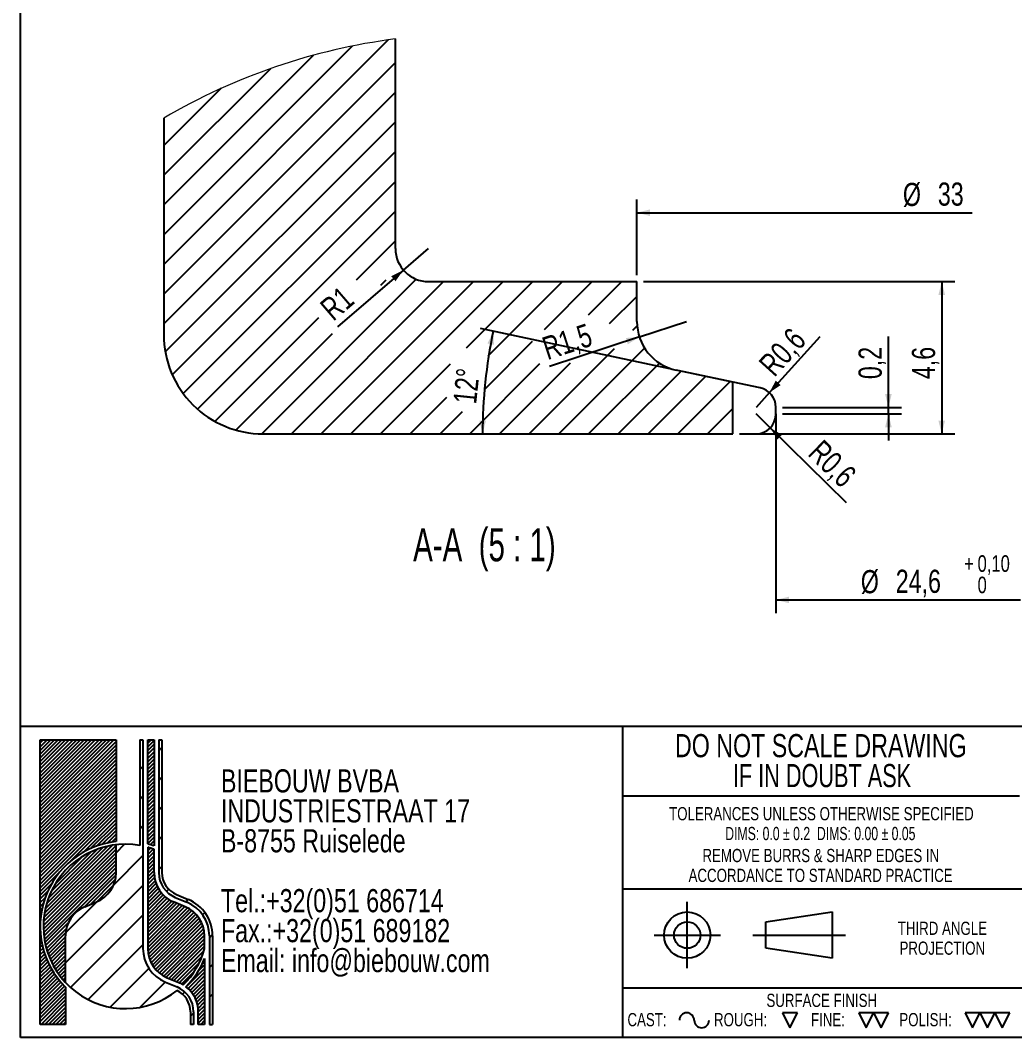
# Model space of a CAD drawing. Header units: millimetres. Extents: x 8 to 412, y 8 to 289.
# Drawn here: x 8 to 158.2, y 8 to 161.7 of the extents above; entities that cross this region are included whole.
import ezdxf

# ---------------------------------------------------------------- set-up
doc = ezdxf.new("R2010")
doc.units = ezdxf.units.MM
for name, color, linetype in [('DIMENSIONS', 2, 'Continuous'), ('HATCH', 3, 'Continuous'), ('TEXT', 2, 'Continuous')]:
    doc.layers.add(name, color=color, linetype=linetype)
doc.layers.add('OUTLINE', color=7, linetype='Continuous', lineweight=25)
doc.styles.add('SLDTEXTSTYLE0', font='TXT', dxfattribs={"width": 0.75})
doc.styles.add('SLDTEXTSTYLE1', font='TXT', dxfattribs={"width": 0.6911764705882353})
doc.styles.add('SLDTEXTSTYLE2', font='TXT', dxfattribs={"width": 0.7})
doc.styles.add('SLDTEXTSTYLE7', font='TXT', dxfattribs={"width": 0.6666666666666666})
doc.dimstyles.new('SLDDIMSTYLE11', dxfattribs={"dimtxt": 3.5, "dimasz": 2, "dimexe": 0, "dimexo": 0.0625, "dimgap": 0.875, "dimtad": 1, "dimlfac": 0.2, "dimrnd": 1e-09, "dimzin": 12, "dimdsep": 46, "dimtxsty": 'SLDTEXTSTYLE0', "dimsah": 1, "dimcen": 0.09, "dimse2": 1, "dimsd2": 1, "dimadec": 0, "dimazin": 3, "dimtfac": 1, "dimtofl": 0, "dimtmove": 0, "dimatfit": 3, "dimfxl": 0, "dimfrac": 2, "dimtolj": 1, "dimtzin": 12, "dimarcsym": 0})
doc.dimstyles.new('SLDDIMSTYLE12', dxfattribs={"dimtxt": 3.5, "dimasz": 2, "dimexe": 0, "dimexo": 0.0625, "dimgap": 0.875, "dimtad": 1, "dimlfac": 0.2, "dimrnd": 1e-09, "dimdsep": 46, "dimtxsty": 'SLDTEXTSTYLE0', "dimsah": 1, "dimcen": 0, "dimadec": 0, "dimazin": 2, "dimtfac": 1, "dimtofl": 0, "dimtmove": 0, "dimatfit": 3, "dimfxl": 0, "dimfrac": 2, "dimtolj": 1, "dimtzin": 12, "dimarcsym": 0})
doc.dimstyles.new('SLDDIMSTYLE13', dxfattribs={"dimtxt": 3.5, "dimasz": 2, "dimexe": 0, "dimexo": 0.0625, "dimgap": 0.875, "dimtad": 1, "dimlfac": 0.2, "dimrnd": 1e-09, "dimzin": 12, "dimdsep": 46, "dimtxsty": 'SLDTEXTSTYLE0', "dimsah": 1, "dimcen": 0, "dimadec": 0, "dimazin": 3, "dimtfac": 1, "dimtofl": 0, "dimtmove": 0, "dimatfit": 3, "dimfxl": 0, "dimfrac": 2, "dimtolj": 1, "dimtzin": 12, "dimarcsym": 0})
doc.dimstyles.new('SLDDIMSTYLE14', dxfattribs={"dimtxt": 3.5, "dimasz": 2, "dimexe": 0, "dimexo": 0.0625, "dimgap": 0.875, "dimtad": 1, "dimdec": 4, "dimlfac": 0.2, "dimzin": 12, "dimdsep": 46, "dimtxsty": 'SLDTEXTSTYLE0', "dimsah": 1, "dimcen": 0.09, "dimazin": 3, "dimtfac": 1, "dimtofl": 0, "dimtmove": 0, "dimatfit": 3, "dimfxl": 0, "dimfrac": 2, "dimtolj": 1, "dimtzin": 12, "dimarcsym": 0})
doc.dimstyles.new('SLDDIMSTYLE15', dxfattribs={"dimtxt": 3.5, "dimasz": 2, "dimexe": 0, "dimexo": 0.0625, "dimgap": 0.875, "dimtad": 1, "dimlfac": 0.2, "dimrnd": 1e-09, "dimdsep": 46, "dimtxsty": 'SLDTEXTSTYLE0', "dimsah": 1, "dimcen": 0.09, "dimadec": 0, "dimazin": 2, "dimtfac": 1, "dimtmove": 0, "dimatfit": 0, "dimfxl": 0, "dimfrac": 2, "dimtolj": 1, "dimtzin": 12, "dimarcsym": 0})
doc.dimstyles.new('SLDDIMSTYLE16', dxfattribs={"dimtxt": 3.5, "dimasz": 2, "dimexe": 0, "dimexo": 0.0625, "dimgap": 0.875, "dimtad": 1, "dimlfac": 0.2, "dimrnd": 1e-09, "dimzin": 12, "dimdsep": 46, "dimtxsty": 'SLDTEXTSTYLE0', "dimsah": 1, "dimcen": 0.09, "dimse2": 1, "dimsd2": 1, "dimadec": 0, "dimazin": 3, "dimtol": 1, "dimtp": 0.1, "dimtfac": 1, "dimtofl": 0, "dimtmove": 0, "dimatfit": 3, "dimfxl": 0, "dimfrac": 2, "dimtolj": 1, "dimarcsym": 0})
doc.dimstyles.new('SLDDIMSTYLE17', dxfattribs={"dimtxt": 3.5, "dimasz": 2, "dimexe": 0, "dimexo": 0.0625, "dimgap": 0.875, "dimtad": 1, "dimlfac": 0.2, "dimrnd": 1e-09, "dimzin": 12, "dimdsep": 46, "dimtxsty": 'SLDTEXTSTYLE0', "dimsah": 1, "dimcen": 0, "dimadec": 0, "dimazin": 3, "dimtfac": 1, "dimtofl": 0, "dimtmove": 0, "dimatfit": 3, "dimfxl": 0, "dimfrac": 2, "dimtolj": 1, "dimtzin": 12, "dimarcsym": 0})
doc.dimstyles.new('SLDDIMSTYLE18', dxfattribs={"dimtxt": 3.5, "dimasz": 2, "dimexe": 0, "dimexo": 0.0625, "dimgap": 0.875, "dimtad": 1, "dimlfac": 0.2, "dimrnd": 1e-09, "dimzin": 12, "dimdsep": 46, "dimtxsty": 'SLDTEXTSTYLE0', "dimsah": 1, "dimcen": 0.09, "dimadec": 0, "dimazin": 3, "dimtfac": 1, "dimtofl": 0, "dimtmove": 0, "dimatfit": 3, "dimfxl": 0, "dimfrac": 2, "dimtolj": 1, "dimtzin": 12, "dimarcsym": 0})
pattern_1 = [(45, (0, 0), (-0.280633003783411, 0.2806330037834111), [])]
pattern_2 = [(45.0000000000001, (0, 0), (-2.245064030267292, 2.245064030267284), [])]

# ---------------------------------------------------------------- blocks, each defined once
blk = doc.blocks.new('SW_NOTE_0')
at = {"layer": 'TEXT', "color": 0, "char_height": 3.5, "attachment_point": 1, "style": 'SLDTEXTSTYLE0'}
for s, insert in [('BIEBOUW BVBA', (0, 4.497652582159624)), ('INDUSTRIESTRAAT 17', (0, -0.02804194829763434)), ('B-8755 Ruiselede', (0, -4.553736478754892)), ('Tel.:+32(0)51 686714', (0, -13.60512553966941)), ('Fax.:+32(0)51 689182', (0, -18.13082007012667)), ('Email: info@biebouw.com', (0, -22.65651460058393))]:
    blk.add_mtext(s, dxfattribs=dict(at, insert=insert))
blk = doc.blocks.new('SW_NOTE_1')
at = {"layer": 'TEXT', "color": 0, "char_height": 2, "attachment_point": 2, "style": 'SLDTEXTSTYLE0'}
for s, insert in [('THIRD ANGLE', (8.34375000000001, 2.5700871898055)), ('PROJECTION', (8.329166397452347, -0.4299128362715322))]:
    blk.add_mtext(s, dxfattribs=dict(at, insert=insert))
blk = doc.blocks.new('SW_NOTE_2')
at = {"layer": 'TEXT', "color": 0, "char_height": 2, "attachment_point": 2, "style": 'SLDTEXTSTYLE0'}
for s, insert in [('REMOVE BURRS & SHARP EDGES IN', (21.78125, 2.570087189805503)), ('ACCORDANCE TO STANDARD PRACTICE', (21.7472258657217, -0.4299128362715288))]:
    blk.add_mtext(s, dxfattribs=dict(at, insert=insert))
blk = doc.blocks.new('SW_NOTE_3')
at = {"layer": 'TEXT', "color": 0, "char_height": 2, "attachment_point": 2}
for s, insert, style in [('TOLERANCES UNLESS OTHERWISE SPECIFIED', (27.09375, 2.570087189805503), 'SLDTEXTSTYLE0'), ('DIMS: 0.0 ± 0.2  DIMS: 0.00 ± 0.05', (26.93194648623468, -0.4299128362715288), 'SLDTEXTSTYLE1')]:
    blk.add_mtext(s, dxfattribs=dict(at, insert=insert, style=style))
blk = doc.blocks.new('SW_NOTE_4')
at = {"layer": 'TEXT', "color": 0, "char_height": 3.5, "attachment_point": 2}
for s, insert, style in [('DO NOT SCALE DRAWING', (28.71093750000001, 4.497652582159624), 'SLDTEXTSTYLE0'), ('IF IN DOUBT ASK', (28.89079850912093, -0.02804194829763434), 'SLDTEXTSTYLE2')]:
    blk.add_mtext(s, dxfattribs=dict(at, insert=insert, style=style))
blk = doc.blocks.new('SW_HATCH_0')
at = {"layer": 'HATCH', "color": 0}
for p, q in [((25.26083029806614, 7.300321012735367), (-8.656885474920273, -26.61739941686392)), ((19.81643028557301, 6.34604599326849), (-8.656885474920273, -22.12726976722479)), ((13.93581740558147, 4.955562762916088), (-8.656885474920273, -17.63714477419853)), ((26.34311094880104, 3.892472013831139), (-8.656885474920273, -31.10752906650305)), ((7.449863478541374, 2.959733828902245), (-8.656885474920273, -13.1470151245594)), ((0, 0), (-8.656885474920273, -8.656885474920273)), ((26.34311094880104, -0.597657635807991), (-8.656885474920273, -35.59765871614218)), ((26.34311094880104, -5.087782628834248), (-8.424082770943642, -39.85498566180468)), ((26.34311094880104, -9.577912278473377), (-7.373131811618805, -43.29415503889322)), ((26.34311094880104, -14.06804192811251), (-5.722800269722939, -46.13395314663649)), ((26.34311094880104, -18.55816692113876), (-3.574620932340622, -48.4759034588933)), ((26.34311094880104, -23.04829657077789), (20.3952605382348, -28.99614799640494)), ((29.50089052319527, -28.87077163904905), (6.150379776954651, -52.22128238528967)), ((24.89182074556312, -28.98971601574048), (24.07219980126317, -29.80933680635482)), ((33.63926894962788, -29.22252286225557), (10.63927076756954, -52.22252104431391)), ((38.12939859926701, -29.22252286225557), (15.12940041720867, -52.22252104431391)), ((42.61952824890614, -29.22252286225557), (19.6195300668478, -52.22252104431391)), ((47.10965789854527, -29.22252286225557), (37.04636761254812, -39.28581314825272)), ((51.59978754818439, -29.22252286225557), (40.33289821725912, -40.4894076309613)), ((56.08990788459778, -29.22252286225557), (48.82530254618543, -36.48712820066792)), ((60.58003753423691, -29.22252286225557), (55.49900386964886, -34.30355652684362)), ((62.84311413764954, -31.44957590848207), (58.67266101982971, -35.6200290263019)), ((14.71773492236361, -34.67367458120331), (-0.9427778422832489, -50.33419001847506)), ((62.87176162004471, -35.91104876250029), (62.16665833902299, -36.6161524461092)), ((16.79256155968498, -37.08897368294167), (2.233078703284264, -51.64845380932093)), ((47.03628348004402, -38.27614726680933), (39.80553943167111, -45.50689131518224)), ((59.42994131320592, -39.35287103448773), (46.56029865145683, -52.22252104431391)), ((64.00580517947674, -39.26714416593313), (51.05042830109596, -52.22252104431391)), ((34.61723343557044, -41.71494732523038), (24.10965971648693, -52.22252104431391)), ((48.14322914128228, -41.65933125521019), (37.58003935217857, -52.22252104431391)), ((52.75625091122492, -41.53643913490669), (42.0701690018177, -52.22252104431391)), ((66.23327732086182, -41.52979236096144), (55.54054863750935, -52.22252104431391)), ((69.50722075998783, -42.74597857147455), (60.03067828714848, -52.22252104431391)), ((73.21024779230356, -43.53308584541082), (64.5208079367876, -52.22252104431391)), ((76.91327016800642, -44.32018380612135), (69.01093758642673, -52.22252104431391)), ((34.08987492471289, -46.73242839556549), (28.59978005290031, -52.22252104431391)), ((36.41496368698333, -48.89746705987002), (33.08990970253944, -52.22252104431391)), ((77.34311278909445, -48.38047083467245), (73.50106257945299, -52.22252104431391))]:
    blk.add_line(p, q, dxfattribs=at)
blk = doc.blocks.new('_D_35')
at = {"layer": 'DIMENSIONS'}
for p, q in [((101.1704469213645, 123.2469483988752), (101.1704469213645, 134.661195473035)), ((101.1704469213645, 132.661195473035), (151.8156218930718, 132.6611954730351))]:
    blk.add_line(p, q, dxfattribs=at)
blk.add_solid([(101.1704469213645, 132.661195473035), (103.1704469213645, 132.161195473035), (103.1704469213645, 133.161195473035)], dxfattribs=at)
at = {"layer": 'DIMENSIONS', "char_height": 3.5, "attachment_point": 1, "style": 'SLDTEXTSTYLE0'}
for s, insert in [('%%c', (141.3649616419908, 137.172932562237)), ('33', (146.6433990403649, 137.2264047388968))]:
    blk.add_mtext(s, dxfattribs=dict(at, insert=insert))
blk = doc.blocks.new('_D_36')
at = {"layer": 'DIMENSIONS'}
for q in [(128.8670982845097, 113.9711008390206), (119.1704469213646, 103.2469483988753)]:
    blk.add_line((121.1824847214295, 105.472190833108), q, dxfattribs=at)
blk.add_solid([(121.1824847214295, 105.472190833108), (122.8947169938449, 106.620346155919), (122.1529695157674, 107.2910254226073)], dxfattribs=at)
at = {"layer": 'DIMENSIONS', "insert": (119.3565394086141, 110.0334109477886), "char_height": 3.5, "attachment_point": 1, "rotation": 47.8804874018237, "style": 'SLDTEXTSTYLE0'}
blk.add_mtext('R0,6', dxfattribs=at)
blk = doc.blocks.new('_D_37')
at = {"layer": 'DIMENSIONS'}
for q in [(119.1704469213646, 102.2469483988753), (132.8076007235265, 88.8941320081697)]:
    blk.add_line((121.3139962761674, 100.1480924811133), q, dxfattribs=at)
blk.add_solid([(121.3139962761674, 100.1480924811133), (122.3932198597423, 98.3915969768049), (123.0928384989963, 99.10611342840583)], dxfattribs=at)
at = {"layer": 'DIMENSIONS', "insert": (129.2857460500907, 98.589246909439), "char_height": 3.5, "attachment_point": 1, "rotation": 315.60358462278697, "style": 'SLDTEXTSTYLE0'}
blk.add_mtext('R0,6', dxfattribs=at)
blk = doc.blocks.new('_D_38')
at = {"layer": 'DIMENSIONS'}
for q in [(108.6704469213645, 116.2133685424932), (87.95378920219568, 109.4350749420817)]:
    blk.add_line((101.5422952076826, 113.8811050182035), q, dxfattribs=at)
blk.add_solid([(101.5422952076826, 113.8811050182035), (99.48597051574804, 113.7343781926383), (99.79693898565334, 112.7839579641474)], dxfattribs=at)
at = {"layer": 'DIMENSIONS', "insert": (86.56162839883834, 113.6899686592035), "char_height": 3.5, "attachment_point": 1, "rotation": 18.117604669910214, "style": 'SLDTEXTSTYLE0'}
blk.add_mtext('R1,5', dxfattribs=at)
blk = doc.blocks.new('_D_39')
at = {"layer": 'DIMENSIONS'}
blk.add_line((106.1329616394976, 109.0851732278074), (77.51130470355731, 115.1688942154095), dxfattribs=at)
blk.add_arc((152.4181703935138, 99.24694839887502), 74.5803296289448, 168.0000000000006, 180, dxfattribs=at)
for points in [[(79.46759990502493, 114.753070833774), (78.58761416631813, 112.8887679882919), (79.56846088639287, 112.6939867989572)], [(77.83784076456901, 99.24694839887502), (78.36460533471633, 101.2400663300666), (77.36469518237352, 101.2534710770546)]]:
    blk.add_solid(points, dxfattribs=at)
at = {"layer": 'DIMENSIONS', "insert": (73.39149634158561, 104.0141559629363), "char_height": 3.5, "attachment_point": 1, "rotation": 84.00000000000088, "style": 'SLDTEXTSTYLE0'}
blk.add_mtext('12°', dxfattribs=at)
blk = doc.blocks.new('_D_40')
at = {"layer": 'DIMENSIONS'}
for p, q in [((139.1750810211936, 103.2469483988758), (139.1750810211936, 113.979587216154)), ((123.1704469213646, 103.2469483988753), (141.1750810211936, 103.2469483988758)), ((139.1750810211936, 102.2469483988758), (139.1750810211936, 103.2469483988758)), ((123.1704469213646, 102.2469483988753), (141.1750810211936, 102.2469483988758)), ((139.1750810211936, 102.2469483988758), (139.1750810211936, 98.24694839887577))]:
    blk.add_line(p, q, dxfattribs=at)
for points in [[(139.1750810211936, 103.2469483988758), (139.6750810211936, 105.2469483988758), (138.6750810211936, 105.2469483988758)], [(139.1750810211936, 102.2469483988758), (138.6750810211937, 100.2469483988758), (139.6750810211937, 100.2469483988758)]]:
    blk.add_solid(points, dxfattribs=at)
at = {"layer": 'DIMENSIONS', "insert": (134.6633441066147, 107.5143095815928), "char_height": 3.5, "attachment_point": 1, "rotation": 90.00000000000159, "style": 'SLDTEXTSTYLE0'}
blk.add_mtext('0,2', dxfattribs=at)
blk = doc.blocks.new('_D_41')
at = {"layer": 'DIMENSIONS'}
for p, q in [((122.1704469213589, 102.2469483988731), (122.170446921359, 72.14842958430626)), ((122.170446921359, 74.14842958430626), (159.1106632964475, 74.1484295843064))]:
    blk.add_line(p, q, dxfattribs=at)
blk.add_solid([(122.170446921359, 74.14842958430626), (124.170446921359, 73.64842958430627), (124.170446921359, 74.64842958430627)], dxfattribs=at)
at = {"layer": 'DIMENSIONS', "attachment_point": 1, "style": 'SLDTEXTSTYLE0'}
for s, insert, char_height in [('+', (150.6245507167442, 80.89679330028082), 2.5), ('0,10', (152.6453847305639, 80.89679330028083), 2.5), ('%%c', (135.0016685442789, 78.66016667350826), 3.5), ('24,6', (140.2801059426529, 78.71363885016812), 3.5), ('0', (152.6453847305639, 77.6641544830003), 2.5)]:
    blk.add_mtext(s, dxfattribs=dict(at, insert=insert, char_height=char_height))
blk = doc.blocks.new('_D_42')
at = {"layer": 'DIMENSIONS'}
for q in [(69.67044692135882, 127.2469483988729), (55.91932775478808, 115.4342547580556)]:
    blk.add_line((65.87771228220618, 123.9888563257461), q, dxfattribs=at)
blk.add_solid([(65.87771228220618, 123.9888563257461), (64.03480921923244, 123.0648929604107), (64.68642763385779, 122.3063460325801)], dxfattribs=at)
at = {"layer": 'DIMENSIONS', "insert": (53.00723160657043, 118.8242166394239), "char_height": 3.5, "attachment_point": 1, "rotation": 40.66373482630261, "style": 'SLDTEXTSTYLE0'}
blk.add_mtext('R1', dxfattribs=at)
blk = doc.blocks.new('_D_43')
at = {"layer": 'DIMENSIONS'}
for p, q in [((102.1704469213588, 122.246948398873), (149.2303503248635, 122.2469483988732)), ((147.2303503248635, 122.2469483988732), (147.2303503248636, 99.2469483988732)), ((116.6704469213589, 99.24694839887309), (149.2303503248636, 99.24694839887322))]:
    blk.add_line(p, q, dxfattribs=at)
for points in [[(147.2303503248635, 122.2469483988732), (146.7303503248635, 120.2469483988732), (147.7303503248635, 120.2469483988732)], [(147.2303503248636, 99.2469483988732), (147.7303503248636, 101.2469483988732), (146.7303503248636, 101.2469483988732)]]:
    blk.add_solid(points, dxfattribs=at)
at = {"layer": 'DIMENSIONS', "insert": (142.7186134102846, 107.5143095815927), "char_height": 3.5, "attachment_point": 1, "rotation": 90.00000000000061, "style": 'SLDTEXTSTYLE0'}
blk.add_mtext('4,6', dxfattribs=at)

msp = doc.modelspace()

# ---------------------------------------------------------------- hatches: boundary and pattern name
at = {"layer": 'HATCH'}
h = msp.add_hatch(dxfattribs=at)
h.set_pattern_fill('ANSI31', color=256, scale=0.125, style=0)
h.set_pattern_definition(pattern_1)
edge = h.paths.add_edge_path(flags=0)
edge.add_arc((23.89999999999992, 24.81111111111201), 12.89999999999979, 96.37937020844248, 180, ccw=False)
edge.add_line((22.46666666666652, 37.63123418211034), (22.46666666666652, 53.00000000000038))
edge.add_line((22.46666666666652, 53.00000000000038), (11.0000000000003, 53.0000000000009))
edge.add_line((11.0000000000003, 53.0000000000009), (11.0000000000003, 24.81111111111201))
h = msp.add_hatch(dxfattribs=at)
h.set_pattern_fill('LINE', color=256, angle=45.0000000000001, style=0)
h.set_pattern_definition(pattern_2)
edge = h.paths.add_edge_path(flags=0)
edge.add_line((26.04999999999968, 52.99999999999972), (26.04999999999968, 37.04586100386575))
edge.add_arc((23.89999999999992, 24.81111111111201), 12.42222222222082, 80.03323369975531, 96.62580956481882)
edge.add_line((22.46666666666759, 37.15036394480524), (22.46666666666759, 32.93333333333308))
edge.add_arc((17.6888888888896, 32.93333333333337), 4.77777777777799, 292.6198649480404, 359.9999999999966, ccw=False)
edge.add_line((19.52649572649652, 28.52307692307676), (17.76239316239375, 27.7880341880342))
edge.add_arc((19.60000000000017, 23.37777777777772), 4.777777777777617, 112.6198649480355, 180)
edge.add_line((14.82222222222262, 23.37777777777772), (14.82222222222262, 16.3313967553349))
edge.add_arc((23.89999999999992, 24.81111111111201), 12.42222222222082, 223.049079800242, 308.804006026696)
edge.add_arc((30.11111111111173, 11.91111111111045), 3.583333333333259, -9.094947017729282e-13, 63.95466943930148, ccw=False)
edge.add_line((33.69444444444499, 11.91111111111044), (33.69444444444499, 9.999999999999694))
edge.add_line((33.69444444444499, 9.999999999999694), (34.17222222222257, 9.999999999999694))
edge.add_line((34.17222222222257, 9.999999999999694), (34.17222222222257, 11.91111111111044))
edge.add_arc((30.11111111111173, 11.91111111111045), 4.061111111110832, 8.142219984546603e-13, 67.38013505196902)
edge.add_line((31.67307692307687, 15.65982905982837), (29.90897435897422, 16.39487179487114))
edge.add_arc((32.02222222222206, 21.46666666666652), 5.494444444445089, 179.9999999999946, 247.38013505196182, ccw=False)
edge.add_line((26.52777777777679, 21.46666666666697), (26.52777777777679, 52.99999999999972))
edge.add_line((26.52777777777679, 52.99999999999972), (26.04999999999968, 52.99999999999972))
h = msp.add_hatch(dxfattribs=at)
h.set_pattern_fill('ANSI31', color=256, scale=0.125, style=0)
h.set_pattern_definition(pattern_1)
edge = h.paths.add_edge_path(flags=0)
edge.add_arc((23.89999999999992, 24.81111111111201), 12.89999999999925, 70.52877936550652, 74.97388624088018, ccw=False)
edge.add_line((28.20000000000011, 36.97334774751981), (28.20000000000011, 53.00000000000038))
edge.add_line((28.20000000000011, 53.00000000000038), (27.24444444444407, 53.00000000000038))
edge.add_line((27.24444444444407, 53.00000000000038), (27.24444444444407, 37.27003126327632))
h = msp.add_hatch(dxfattribs=at)
h.set_pattern_fill('LINE', color=256, angle=45.0000000000001, style=0)
h.set_pattern_definition(pattern_2)
edge = h.paths.add_edge_path(flags=0)
edge.add_line((37.03888888888829, 10.00000000000023), (37.03888888888829, 23.37777777777772))
edge.add_arc((31.06666666666602, 23.37777777777772), 5.972222222222335, 0, 67.38013505196155)
edge.add_line((33.36367521367445, 28.89059829059848), (31.59957264957225, 29.62564102564125))
edge.add_arc((32.97777777777722, 32.93333333333326), 3.583333333332774, 180.0000000000091, 247.38013505196, ccw=False)
edge.add_line((29.39444444444467, 32.93333333333269), (29.39444444444467, 52.99999999999894))
edge.add_line((29.39444444444467, 52.99999999999894), (28.9166666666667, 52.99999999999894))
edge.add_line((28.9166666666667, 52.99999999999894), (28.9166666666667, 32.93333333333269))
edge.add_arc((32.97777777777722, 32.93333333333326), 4.061111111110744, 180.0000000000088, 247.3801350519551)
edge.add_line((31.41581196581111, 29.18461538461559), (33.17991452991376, 28.44957264957282))
edge.add_arc((31.06666666666602, 23.37777777777772), 5.494444444444536, -7.958078640513122e-13, 67.3801350519609, ccw=False)
edge.add_line((36.56111111111049, 23.37777777777772), (36.56111111111049, 10.00000000000023))
edge.add_line((36.56111111111049, 10.00000000000023), (37.03888888888829, 10.00000000000023))
h = msp.add_hatch(dxfattribs=at)
h.set_pattern_fill('ANSI31', color=256, scale=0.125, style=0)
h.set_pattern_definition(pattern_1)
edge = h.paths.add_edge_path(flags=0)
edge.add_line((22.46666666666759, 32.93333333333308), (22.46666666666759, 37.15036394480524))
edge.add_arc((23.89999999999992, 24.81111111111201), 12.42222222222082, 96.62580956481882, 223.049079800242)
edge.add_line((14.82222222222262, 16.3313967553349), (14.82222222222262, 23.37777777777772))
edge.add_arc((19.60000000000017, 23.37777777777772), 4.777777777777617, 112.61986494803469, 180, ccw=False)
edge.add_line((17.76239316239375, 27.7880341880342), (19.52649572649652, 28.52307692307676))
edge.add_arc((17.6888888888896, 32.93333333333337), 4.77777777777799, 292.6198649480412, 359.9999999999974)
h = msp.add_hatch(dxfattribs=at)
h.set_pattern_fill('ANSI31', color=256, scale=0.125, style=0)
h.set_pattern_definition(pattern_1)
edge = h.paths.add_edge_path(flags=0)
edge.add_line((28.20000000000011, 32.93333333333326), (28.20000000000011, 36.46536376575504))
edge.add_arc((23.89999999999992, 24.81111111111201), 12.42222222222142, 69.74775325781034, 74.38150172435162)
edge.add_line((27.24444444444407, 36.77465140219116), (27.24444444444407, 21.46666666666697))
edge.add_arc((32.02222222222206, 21.46666666666652), 4.777777777777787, 179.9999999999947, 247.3801350519655)
edge.add_line((30.18461538461569, 17.05641025641013), (31.94871794871878, 16.32136752136736))
edge.add_arc((30.11111111111173, 11.91111111111045), 4.77777777777832, 58.20753195097649, 67.38013505195869, ccw=False)
edge.add_arc((23.89999999999992, 24.81111111111201), 12.42222222222245, 314.6385798455307, 344.0576313943708)
edge.add_line((35.84444444444446, 21.39909530636341), (35.84444444444446, 23.37777777777772))
edge.add_arc((31.06666666666602, 23.37777777777772), 4.777777777778299, 0, 67.3801350519547)
edge.add_line((32.90427350427338, 27.78803418803433), (31.14017094017074, 28.52307692307666))
edge.add_arc((32.97777777777722, 32.93333333333326), 4.777777777777462, 180, 247.3801350519644, ccw=False)
h = msp.add_hatch(dxfattribs=at)
h.set_pattern_fill('ANSI31', color=256, scale=0.125, style=0)
h.set_pattern_definition(pattern_1)
edge = h.paths.add_edge_path(flags=0)
edge.add_arc((23.89999999999992, 24.81111111111201), 12.89999999999979, 180, 225.2750868450694, ccw=False)
edge.add_line((11.0000000000003, 24.81111111111201), (11.0000000000003, 10.00000000000074))
edge.add_line((11.0000000000003, 10.00000000000074), (14.82222222222262, 10.00000000000023))
edge.add_line((14.82222222222262, 10.00000000000023), (14.82222222222262, 15.64574419989162))
h = msp.add_hatch(dxfattribs=at)
h.set_pattern_fill('ANSI31', color=256, scale=0.125, style=0)
h.set_pattern_definition(pattern_1)
edge = h.paths.add_edge_path(flags=0)
edge.add_arc((23.89999999999992, 24.81111111111201), 12.90000000000028, 315.0375474160769, 337.80839343372287, ccw=False)
edge.add_arc((30.11111111111173, 11.91111111111045), 4.777777777777994, -7.958078640513122e-13, 52.378744813339324, ccw=False)
edge.add_line((34.88888888888971, 11.91111111111044), (34.88888888888971, 9.999999999999691))
edge.add_line((34.88888888888971, 9.999999999999691), (35.84444444444446, 10.00000000000023))
edge.add_line((35.84444444444446, 10.00000000000023), (35.84444444444446, 19.93871468701114))

# ---------------------------------------------------------------- linework, layer by layer
at = {"color": 7, "linetype": 'Continuous', "lineweight": 18}
msp.add_arc((76.5176514328109, 67.1132242160012), 92.57044843409358, 97.35290554299799, 120.4024622774571, dxfattribs=at)
at = {"layer": 'OUTLINE'}
for p, q in [((8.000000000000007, 8.000000000000007), (8.000000000000007, 289)), ((64.67044417954452, 127.2469481271399), (64.67044417954452, 158.9224372808529)), ((29.6704477558232, 146.9544881772889), (29.6704477558232, 114.2469515842093)), ((69.67044499910838, 122.246947307576), (101.170447368393, 122.246947307576)), ((101.1704469213588, 116.213368542491), (101.1704469213588, 122.2469483988731)), ((101.170447368393, 116.2133646947039), (101.170447368393, 122.246947307576)), ((115.6704460198379, 107.0579143059147), (107.1111072713829, 108.8772622686518)), ((119.7941819938121, 106.1813912010745), (107.1111092402257, 108.8772615369875)), ((115.6704460198379, 99.24694912551769), (115.6704460198379, 107.0579143059147)), ((122.1704469213589, 102.2469483988731), (122.1704469213589, 103.2469483988731)), ((44.67045021451479, 99.24694912551769), (115.6704460198379, 99.24694912551769)), ((412, 55.00000000000016), (8.000000000000007, 55.00000000000016)), ((99.00000000000026, 55.00000000000016), (99.00000000000026, 8.000000000000451)), ((11.0000000000003, 52.99999999999986), (22.46666666666652, 53.00000000000038)), ((11.0000000000003, 10.00000000000075), (11.0000000000003, 52.99999999999986)), ((22.46666666666652, 53.00000000000038), (22.46666666666652, 37.63123418211034)), ((26.04999999999968, 52.99999999999972), (26.52777777777679, 52.99999999999972)), ((26.04999999999968, 52.99999999999972), (26.04999999999968, 37.04586100386575)), ((26.52777777777679, 52.99999999999972), (26.52777777777679, 21.46666666666697)), ((27.24444444444407, 53.00000000000038), (28.20000000000011, 53.00000000000038)), ((27.24444444444407, 37.27003126327632), (27.24444444444407, 53.00000000000038)), ((28.20000000000011, 53.00000000000038), (28.20000000000011, 36.97334774751981)), ((28.9166666666667, 52.99999999999894), (29.39444444444467, 52.99999999999894)), ((28.9166666666667, 52.99999999999894), (28.9166666666667, 32.93333333333268)), ((29.39444444444467, 52.99999999999894), (29.39444444444467, 32.93333333333268)), ((158.9999999999999, 44.50000000000021), (99.00000000000026, 44.50000000000021)), ((22.46666666666759, 32.93333333333308), (22.46666666666759, 37.15036394480524)), ((27.24444444444407, 36.77465140219116), (27.24444444444407, 21.46666666666697)), ((28.20000000000011, 32.93333333333326), (28.20000000000011, 36.46536376575504)), ((31.59957264957225, 29.62564102564125), (33.36367521367445, 28.89059829059848)), ((99.00000000000026, 30.49999999999997), (412, 30.49999999999997)), ((17.76239316239375, 27.7880341880342), (19.52649572649652, 28.52307692307676)), ((32.90427350427338, 27.78803418803433), (31.14017094017074, 28.52307692307665)), ((31.41581196581111, 29.18461538461559), (33.17991452991376, 28.44957264957282)), ((108.7756903829634, 18.50000000000041), (108.7756903829634, 28.50000000000019)), ((120.6745526674716, 25.50000000000008), (130.6745526674718, 27.00000000000014)), ((130.6745526674718, 27.00000000000014), (130.6745526674718, 20.00000000000002)), ((120.6745526674716, 21.50000000000007), (120.6745526674716, 25.50000000000008)), ((14.82222222222262, 16.3313967553349), (14.82222222222262, 23.37777777777772)), ((35.84444444444446, 21.39909530636341), (35.84444444444446, 23.37777777777772)), ((36.56111111111049, 23.37777777777772), (36.56111111111049, 10.00000000000023)), ((37.03888888888829, 23.37777777777772), (37.03888888888829, 10.00000000000023)), ((103.775690382963, 23.5000000000003), (113.7756903829633, 23.5000000000003)), ((118.6745526674713, 23.5000000000003), (132.6745526674716, 23.5000000000003)), ((130.6745526674718, 20.00000000000002), (120.6745526674716, 21.50000000000007)), ((35.84444444444446, 19.93871468701114), (35.84444444444446, 10.00000000000023)), ((30.18461538461569, 17.05641025641013), (31.94871794871878, 16.32136752136736)), ((14.82222222222262, 15.64574419989162), (14.82222222222262, 10.00000000000023)), ((29.90897435897422, 16.39487179487114), (31.67307692307687, 15.65982905982838)), ((311.9999999999999, 15.50000000000029), (99.00000000000026, 15.50000000000029)), ((33.69444444444499, 11.91111111111045), (33.69444444444499, 9.999999999999693)), ((34.17222222222257, 11.91111111111045), (34.17222222222257, 9.999999999999693)), ((34.88888888888971, 9.999999999999693), (34.88888888888971, 11.91111111111045)), ((125.4186458063629, 11.75000000000015), (123.1686458063633, 11.75000000000015)), ((123.1686458063633, 11.75000000000015), (124.2936458063638, 9.500000000000064)), ((124.2936458063638, 9.500000000000064), (125.4186458063629, 11.75000000000015)), ((136.9316093288405, 11.75000000000015), (134.6816093288408, 11.75000000000015)), ((134.6816093288408, 11.75000000000015), (135.8066093288413, 9.500000000000064)), ((135.8066093288413, 9.500000000000064), (136.9316093288405, 11.75000000000015)), ((139.181609328841, 11.75000000000015), (136.9316093288405, 11.75000000000015)), ((136.9316093288405, 11.75000000000015), (138.0566093288409, 9.500000000000064)), ((138.0566093288409, 9.500000000000064), (139.181609328841, 11.75000000000015)), ((152.9999999999996, 11.75000000000015), (150.75, 11.75000000000015)), ((150.75, 11.75000000000015), (151.875, 9.500000000000064)), ((151.875, 9.500000000000064), (152.9999999999996, 11.75000000000015)), ((155.2499999999997, 11.75000000000015), (152.9999999999996, 11.75000000000015)), ((152.9999999999996, 11.75000000000015), (154.1249999999997, 9.500000000000064)), ((154.1249999999997, 9.500000000000064), (155.2499999999997, 11.75000000000015)), ((157.4999999999998, 11.75000000000015), (155.2499999999997, 11.75000000000015)), ((155.2499999999997, 11.75000000000015), (156.3749999999998, 9.500000000000064)), ((156.3749999999998, 9.500000000000064), (157.4999999999998, 11.75000000000015)), ((14.82222222222262, 10.00000000000023), (11.0000000000003, 10.00000000000075)), ((34.17222222222257, 9.999999999999693), (33.69444444444499, 9.999999999999693)), ((35.84444444444446, 10.00000000000023), (34.88888888888971, 9.999999999999693)), ((36.56111111111049, 10.00000000000023), (37.03888888888829, 10.00000000000023)), ((412, 8.000000000000007), (8.000000000000007, 8.000000000000007))]:
    msp.add_line(p, q, dxfattribs=at)
for radius in [3.500000000000284, 1.999999999999787]:
    msp.add_circle((108.7756903829634, 23.5000000000003), radius, dxfattribs=at)
for centre, radius, start, end in [((69.670448964953, 127.2469520929845), 5.00000478541008, 180.0000454451894, 269.9999545548126), ((108.6704469213588, 116.213368542491), 7.5, 180.0000000000009, 258.0000000000014), ((108.6704587733175, 116.2133779961733), 7.500011404936259, 180.0001016155873, 257.9999105776646), ((44.67043031472759, 114.2469316844221), 14.99998255891759, 179.9999239883236, 270.0000760116772), ((119.1704469213589, 103.2469483988731), 3.00000000000001, 5.428146656364402e-13, 78.00000000000044), ((119.1704469213589, 102.2469483988731), 3.000000000000014, 270.0000000000011, 0), ((23.89999999999992, 24.81111111111201), 12.90000000000003, 96.37937020844332, 225.2750868450703), ((23.89999999999992, 24.81111111111201), 12.42222222222082, 80.03323369975531, 308.804006026696), ((23.89999999999992, 24.81111111111201), 12.8999999999993, 70.5287793655073, 74.97388624088094), ((23.89999999999992, 24.81111111111201), 12.42222222222159, 69.74775325781034, 74.38150172435162), ((17.6888888888896, 32.93333333333337), 4.777777777777992, 292.6198649480412, 359.9999999999974), ((32.97777777777722, 32.93333333333326), 4.777777777777822, 180, 247.3801350519653), ((32.97777777777722, 32.93333333333326), 4.06111111111097, 180.000000000009, 247.3801350519551), ((32.97777777777722, 32.93333333333326), 3.583333333333, 180.00000000001, 247.3801350519609), ((19.60000000000017, 23.37777777777772), 4.777777777777685, 112.6198649480355, 180), ((31.06666666666602, 23.37777777777772), 4.777777777778436, 0, 67.38013505195467), ((31.06666666666602, 23.37777777777772), 5.494444444444606, 0, 67.38013505196169), ((31.06666666666602, 23.37777777777772), 5.972222222222404, 0, 67.38013505196155), ((32.02222222222206, 21.46666666666652), 5.494444444445271, 179.9999999999954, 247.3801350519627), ((32.02222222222206, 21.46666666666652), 4.777777777777992, 179.9999999999947, 247.3801350519655), ((23.89999999999992, 24.81111111111201), 12.4222222222225, 314.6385798455306, 344.0576313943708), ((23.89999999999992, 24.81111111111201), 12.9000000000005, 315.0375474160778, 337.8083934337237), ((30.11111111111173, 11.91111111111045), 4.061111111110836, 0, 67.38013505196827), ((30.11111111111173, 11.91111111111045), 4.777777777778329, 58.20753195097727, 67.38013505195956), ((30.11111111111173, 11.91111111111045), 4.77777777777801, 0, 52.37874481334014), ((30.11111111111173, 11.91111111111045), 3.583333333333261, 0, 63.95466943930235), ((108.7083627971968, 10.62500000000011), 1.125000000000043, 0, 180), ((110.9583627971965, 10.62500000000011), 1.125000000000043, 180, 0)]:
    msp.add_arc(centre, radius, start, end, dxfattribs=at)

# ---------------------------------------------------------------- block references
at = {"layer": 'HATCH'}
msp.add_blockref('SW_HATCH_0', (38.32733323074347, 151.4694701698316), dxfattribs=at)
at = {"layer": 'TEXT'}
for name, p in [('SW_NOTE_4', (100.2468611209744, 49.38226448464808)), ('SW_NOTE_0', (38.31160759143351, 44.05647200903429)), ('SW_NOTE_3', (101.9558864741677, 40.27512196689548)), ('SW_NOTE_2', (107.1794997065419, 33.953693395467)), ('SW_NOTE_1', (138.9888554330497, 22.95369339546699))]:
    msp.add_blockref(name, p, dxfattribs=at)

# ---------------------------------------------------------------- texts
for s, insert, char_height, attachment_point, style in [('A-A  (5 : 1)', (78.13094341332439, 84.99034478129443), 5, 2, 'SLDTEXTSTYLE7'), ('SURFACE FINISH', (129.1010282843464, 14.63616514665305), 2, 2, 'SLDTEXTSTYLE0'), ('CAST:', (99.74144781569869, 11.71938222873775), 2, 1, 'SLDTEXTSTYLE0'), ('ROUGH:', (112.8177506495297, 11.71938222873775), 2, 1, 'SLDTEXTSTYLE0'), ('FINE:', (127.472204460089, 11.71938222873775), 2, 1, 'SLDTEXTSTYLE0'), ('POLISH:', (140.8244601770985, 11.71938222873775), 2, 1, 'SLDTEXTSTYLE0')]:
    msp.add_mtext(s, dxfattribs=dict(at, insert=insert, char_height=char_height, attachment_point=attachment_point, style=style))

# ---------------------------------------------------------------- dimensions: what is measured, and where the dimension line sits
at = {"layer": 'DIMENSIONS'}
for base, p1, p2, angle, dimstyle, picture, middle in [((266.1704469213645, 132.6611954730353), (101.1704469213645, 122.2469483988752), (266.1704469213645, 122.2469483988758), 1.381710057983666e-13, 'SLDDIMSTYLE11', '_D_35', (146.5902917675313, 132.6611954730351)), ((245.170446921359, 74.14842958430671), (122.1704469213589, 103.2469483988731), (245.1704469213589, 103.2469483988736), 2.118301134190985e-13, 'SLDDIMSTYLE16', '_D_41', (147.0561659203632, 74.14842958430636))]:
    dim = msp.add_linear_dim(base=base, p1=p1, p2=p2, angle=angle, text='%%c<>', dimstyle=dimstyle, dxfattribs=at)
    dim.commit()
    dim.dimension.update_dxf_attribs({"geometry": picture, "text_midpoint": middle, "dimtype": 160})
for center, mpoint, dimstyle, picture, middle in [((69.67044692135882, 127.2469483988729), (65.87771228220618, 123.9888563257461), 'SLDDIMSTYLE17', '_D_42', (57.7924166993153, 117.0433052636862)), ((119.1704469213646, 103.2469483988753), (121.1824847214295, 105.472190833108), 'SLDDIMSTYLE12', '_D_36', (125.9898054909021, 110.7889160153123)), ((108.6704469213645, 116.2133685424932), (101.5422952076826, 113.8811050182035), 'SLDDIMSTYLE13', '_D_38', (92.16569209227482, 110.8131762833325)), ((119.1704469213646, 102.2469483988753), (121.3139962761674, 100.1480924811133), 'SLDDIMSTYLE12', '_D_37', (129.6681438703254, 91.96815034331476))]:
    dim = msp.add_radius_dim(center=center, mpoint=mpoint, dimstyle=dimstyle, dxfattribs=at)
    dim.commit()
    dim.dimension.update_dxf_attribs({"geometry": picture, "text_midpoint": middle, "dimtype": 164})
for base, p1, p2, dimstyle, picture, middle in [((147.2303503248636, 99.2469483988732), (101.1704469213588, 122.246948398873), (115.6704469213589, 99.24694839887309), 'SLDDIMSTYLE18', '_D_43', (147.2303503248636, 110.7469483988732)), ((139.1750810211936, 103.2469483988758), (122.1704469213646, 102.2469483988753), (122.1704469213646, 103.2469483988753), 'SLDDIMSTYLE15', '_D_40', (139.1750810211934, 110.7469483988734))]:
    dim = msp.add_linear_dim(base=base, p1=p1, p2=p2, angle=90.0000000000002, dimstyle=dimstyle, dxfattribs=at)
    dim.commit()
    dim.dimension.update_dxf_attribs({"geometry": picture, "text_midpoint": middle, "dimtype": 160})
dim = msp.add_angular_dim_2l(base=(78.24639961374498, 107.0427156449833), line1=((119.7941819938178, 106.1813912010767), (107.1111092402314, 108.8772615369896)), line2=((44.67044692136463, 99.24694839887502), (115.6704469213646, 99.24694839887502)), dimstyle='SLDDIMSTYLE14', dxfattribs=at)
dim.commit()
dim.dimension.update_dxf_attribs({"geometry": '_D_39', "text_midpoint": (78.24639961374496, 107.042715644983), "dimtype": 162})

doc.saveas('drawing.dxf')
